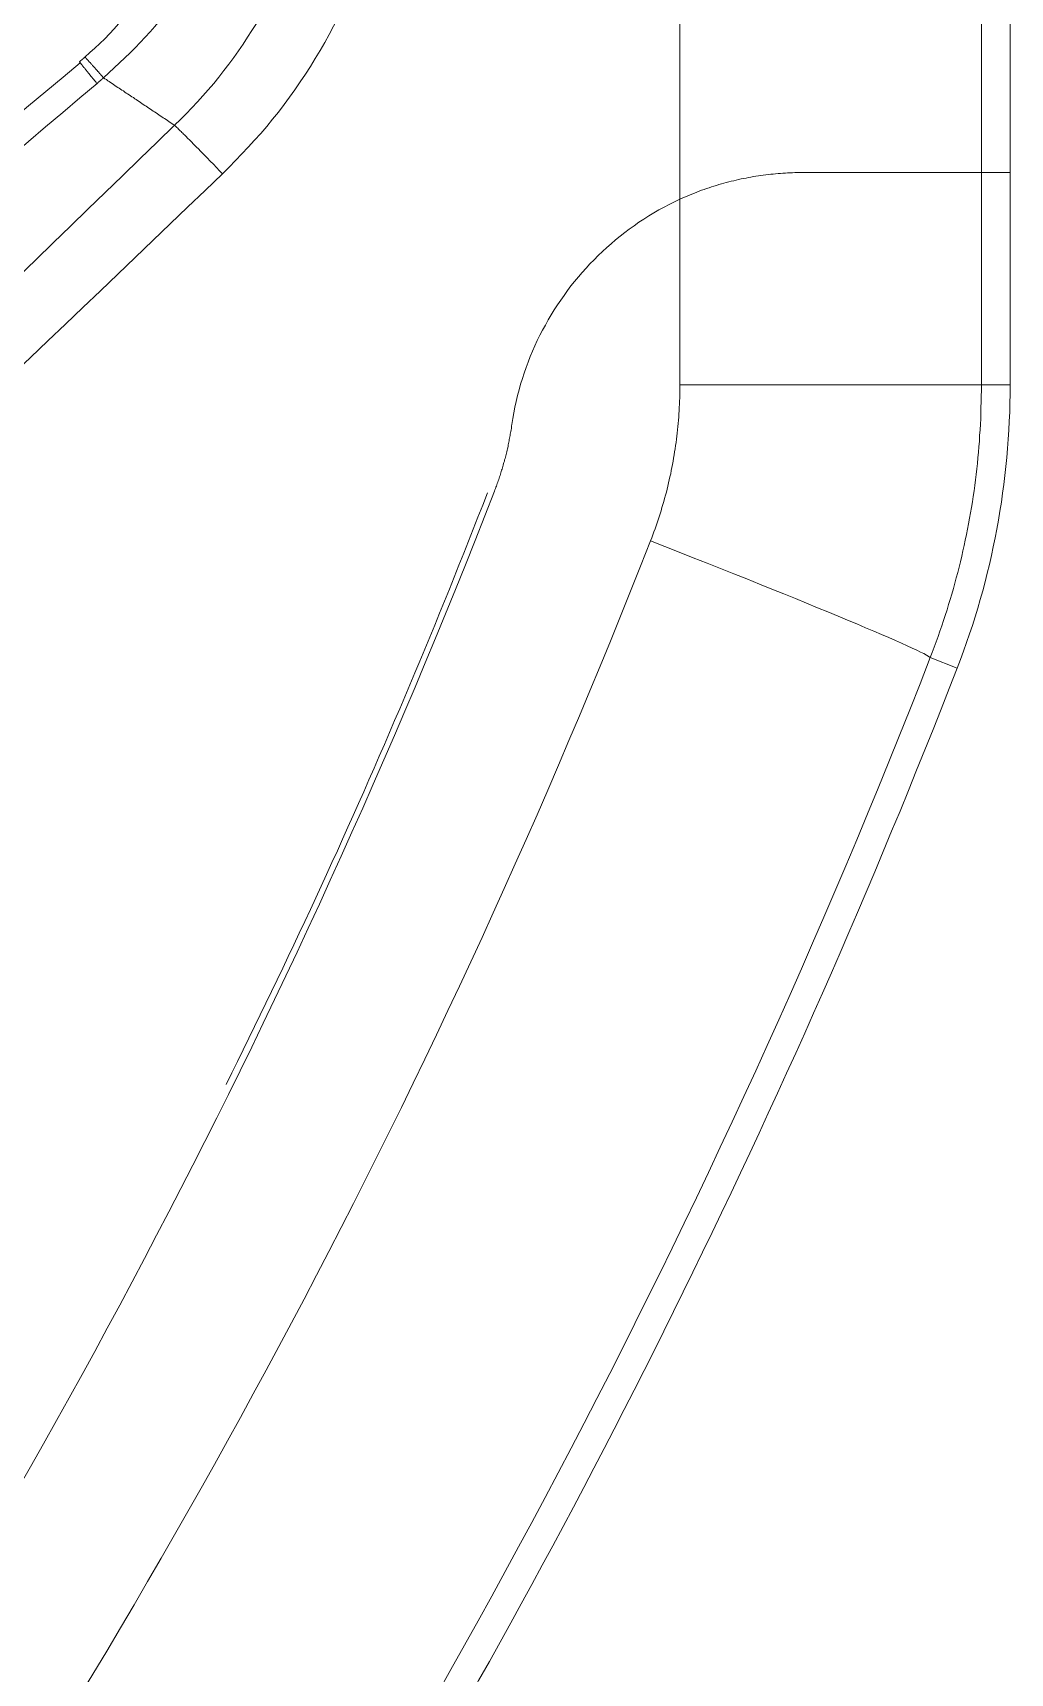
# Model space of a CAD drawing. Header units: inches. Extents: x 0 to 40, y 35.9 to 64.1.
# Drawn here: x 9.873 to 10.547, y 48.387 to 49.517 of the extents above; entities that cross this region are included whole.
import ezdxf

# ---------------------------------------------------------------- set-up
doc = ezdxf.new("R2010")
doc.units = ezdxf.units.IN
doc.header["$MEASUREMENT"] = 0
doc.layers.add('1', color=7, linetype='Continuous')
doc.layers.add('2', color=7, linetype='Continuous')

# ---------------------------------------------------------------- blocks, each defined once
blk = doc.blocks.new('block 732')
at = {"layer": '1', "color": 43, "lineweight": 18, "true_color": 0xccb266}
blk.add_lwpolyline([(10.0063, 48.793), (10.0102, 48.8009), (10.0142, 48.8089), (10.0182, 48.8169), (10.0221, 48.8249), (10.026, 48.833), (10.0299, 48.841), (10.0338, 48.849), (10.0377, 48.857), (10.0416, 48.8651), (10.0454, 48.8731), (10.0492, 48.8812), (10.053, 48.8892), (10.0568, 48.8973), (10.0606, 48.9053), (10.0644, 48.9134), (10.0681, 48.9215), (10.0719, 48.9296), (10.0756, 48.9377), (10.0793, 48.9458), (10.083, 48.9539), (10.0866, 48.962), (10.0903, 48.9702), (10.0939, 48.9783), (10.0976, 48.9864), (10.1012, 48.9946), (10.1048, 49.0027), (10.1084, 49.0109), (10.1119, 49.0191), (10.1155, 49.0272), (10.119, 49.0354), (10.1225, 49.0436), (10.126, 49.0518), (10.1295, 49.06), (10.133, 49.0682), (10.1364, 49.0764), (10.1399, 49.0846), (10.1433, 49.0929), (10.1467, 49.1011), (10.1501, 49.1093), (10.1535, 49.1176), (10.1568, 49.1258), (10.1602, 49.1341), (10.1635, 49.1424), (10.1668, 49.1506), (10.1701, 49.1589), (10.1734, 49.1672), (10.1767, 49.1755), (10.1799, 49.1838), (10.1832, 49.1921), (10.1864, 49.2004)], dxfattribs=at)
blk = doc.blocks.new('block 2881')
at = {"layer": '2', "color": 80, "lineweight": 18, "true_color": 0x3fff00}
blk.add_lwpolyline([(10.5466, 49.2748), (10.5268, 49.2748)], dxfattribs=at)
blk = doc.blocks.new('block 2883')
at = {"layer": '2', "color": 80, "lineweight": 18, "true_color": 0x3fff00}
blk.add_lwpolyline([(10.4032, 49.4211), (10.5268, 49.4211)], dxfattribs=at)
blk = doc.blocks.new('block 2885')
at = {"layer": '2', "color": 80, "lineweight": 18, "true_color": 0x3fff00}
blk.add_lwpolyline([(10.5268, 49.2748), (10.319, 49.2748)], dxfattribs=at)
blk = doc.blocks.new('block 2886')
at = {"layer": '2', "color": 80, "lineweight": 18, "true_color": 0x3fff00}
blk.add_lwpolyline([(10.5101, 49.0798), (10.4915, 49.087)], dxfattribs=at)
blk = doc.blocks.new('block 2887')
at = {"layer": '2', "color": 80, "lineweight": 18, "true_color": 0x3fff00}
blk.add_lwpolyline([(10.319, 49.2748), (10.319, 49.4027)], dxfattribs=at)
blk = doc.blocks.new('block 2888')
at = {"layer": '2', "color": 80, "lineweight": 18, "true_color": 0x3fff00}
blk.add_lwpolyline([(10.5268, 49.4211), (10.5466, 49.4211)], dxfattribs=at)
blk = doc.blocks.new('block 2889')
at = {"layer": '2', "color": 80, "lineweight": 18, "true_color": 0x3fff00}
blk.add_lwpolyline([(10.5466, 49.4211), (10.5466, 49.2748)], dxfattribs=at)
blk = doc.blocks.new('block 2890')
at = {"layer": '2', "color": 80, "lineweight": 18, "true_color": 0x3fff00}
blk.add_lwpolyline([(10.5268, 49.4211), (10.5268, 49.2748)], dxfattribs=at)
blk = doc.blocks.new('block 2895')
at = {"layer": '2', "color": 7, "lineweight": 18, "true_color": 0xffffff}
blk.add_lwpolyline([(10.5268, 52.5346), (10.5268, 49.4211)], dxfattribs=at)
blk = doc.blocks.new('block 2911')
at = {"layer": '2', "color": 80, "lineweight": 18, "true_color": 0x3fff00}
blk.add_lwpolyline([(10.5466, 52.5522), (10.5466, 49.2757)], dxfattribs=at)
blk = doc.blocks.new('block 2917')
at = {"layer": '2', "color": 7, "lineweight": 18, "true_color": 0xffffff}
blk.add_lwpolyline([(10.319, 49.4027), (10.319, 52.5346)], dxfattribs=at)
blk = doc.blocks.new('block 2921')
at = {"layer": '2', "color": 7, "lineweight": 18, "true_color": 0xffffff}
blk.add_lwpolyline([(10.5466, 52.5522), (10.5466, 49.4211)], dxfattribs=at)
blk = doc.blocks.new('block 2924')
at = {"layer": '2', "color": 7, "lineweight": 18, "true_color": 0xffffff}
blk.add_lwpolyline([(10.5466, 49.4211), (10.5268, 49.4211)], dxfattribs=at)
blk = doc.blocks.new('block 2934')
at = {"layer": '2', "color": 7, "lineweight": 18, "true_color": 0xffffff}
blk.add_lwpolyline([(10.5268, 49.4211), (10.4032, 49.4211)], dxfattribs=at)
blk = doc.blocks.new('block 2951')
at = {"layer": '2', "color": 80, "lineweight": 18, "true_color": 0x3fff00}
blk.add_open_spline([(10.5101, 49.0798), (10.5343, 49.1419), (10.5466, 49.2081), (10.5466, 49.2748)], degree=3, dxfattribs=at)
blk = doc.blocks.new('block 2952')
at = {"layer": '2', "color": 80, "lineweight": 18, "true_color": 0x3fff00}
blk.add_open_spline([(10.5101, 49.0798), (10.393, 48.7785), (10.2493, 48.4883), (10.0807, 48.2126)], degree=3, dxfattribs=at)
blk = doc.blocks.new('block 2962')
at = {"layer": '2', "color": 80, "lineweight": 18, "true_color": 0x3fff00}
blk.add_open_spline([(10.4915, 49.087), (10.4897, 49.0905), (10.4059, 49.1255), (10.2988, 49.1674)], degree=3, dxfattribs=at)
blk = doc.blocks.new('block 2985')
at = {"layer": '2', "color": 7, "lineweight": 18, "true_color": 0xffffff}
blk.add_lwpolyline([(9.9059, 49.4968), (9.894, 49.4868), (9.8821, 49.4769), (9.8703, 49.467), (9.8584, 49.4571), (9.8465, 49.4472), (9.8346, 49.4373), (9.8228, 49.4274), (9.8109, 49.4174), (9.799, 49.4076), (9.7872, 49.3976), (9.7753, 49.3877), (9.7634, 49.3778), (9.7515, 49.3679), (9.7397, 49.358), (9.7278, 49.3481), (9.7159, 49.3382), (9.7041, 49.3283), (9.6922, 49.3184), (9.6803, 49.3084), (9.6685, 49.2985), (9.6566, 49.2886), (9.6447, 49.2787), (9.6328, 49.2688), (9.621, 49.2589), (9.6091, 49.249), (9.5972, 49.2391), (9.5854, 49.2292), (9.5735, 49.2193), (9.5616, 49.2093), (9.5498, 49.1994), (9.5379, 49.1895), (9.526, 49.1796), (9.5142, 49.1697), (9.5023, 49.1598), (9.4904, 49.1499), (9.4785, 49.14), (9.4667, 49.1301), (9.4548, 49.1202), (9.4429, 49.1102), (9.4311, 49.1003), (9.4192, 49.0904), (9.4073, 49.0805), (9.3955, 49.0706), (9.3836, 49.0607), (9.3717, 49.0508), (9.3598, 49.0409), (9.348, 49.031), (9.3361, 49.0211), (9.3242, 49.0112), (9.3124, 49.0012)], dxfattribs=at)
blk = doc.blocks.new('block 2991')
at = {"layer": '2', "color": 80, "lineweight": 18, "true_color": 0x3fff00}
blk.add_lwpolyline([(10.319, 49.4027), (10.3207, 49.4035), (10.3223, 49.4042), (10.324, 49.4049), (10.3257, 49.4056), (10.3273, 49.4063), (10.329, 49.407), (10.3307, 49.4076), (10.3324, 49.4083), (10.334, 49.4089), (10.3357, 49.4095), (10.3374, 49.4101), (10.3391, 49.4107), (10.3408, 49.4112), (10.3425, 49.4117), (10.3442, 49.4122), (10.3459, 49.4128), (10.3476, 49.4133), (10.3493, 49.4137), (10.351, 49.4142), (10.3527, 49.4147), (10.3544, 49.4151), (10.3561, 49.4155), (10.3578, 49.4159), (10.3595, 49.4163), (10.3612, 49.4167), (10.3629, 49.417), (10.3646, 49.4173), (10.3663, 49.4177), (10.368, 49.418), (10.3697, 49.4183), (10.3714, 49.4186), (10.3731, 49.4188), (10.3748, 49.4191), (10.3765, 49.4193), (10.3782, 49.4195), (10.3799, 49.4197), (10.3816, 49.4199), (10.3833, 49.4201), (10.385, 49.4203), (10.3867, 49.4204), (10.3883, 49.4205), (10.39, 49.4207), (10.3917, 49.4208), (10.3933, 49.4209), (10.395, 49.4209), (10.3966, 49.421), (10.3983, 49.4211), (10.3999, 49.4211), (10.4016, 49.4211), (10.4032, 49.4211)], dxfattribs=at)
blk = doc.blocks.new('block 2993')
at = {"layer": '2', "color": 80, "lineweight": 18, "true_color": 0x3fff00}
blk.add_lwpolyline([(10.4915, 49.087), (10.4845, 49.0689), (10.4774, 49.051), (10.4702, 49.033), (10.4629, 49.0151), (10.4557, 48.9971), (10.4483, 48.9793), (10.4409, 48.9614), (10.4334, 48.9436), (10.4258, 48.9259), (10.4182, 48.9081), (10.4105, 48.8904), (10.4028, 48.8727), (10.395, 48.855), (10.3872, 48.8374), (10.3792, 48.8198), (10.3713, 48.8023), (10.3632, 48.7847), (10.3551, 48.7672), (10.3469, 48.7498), (10.3387, 48.7323), (10.3304, 48.7149), (10.3221, 48.6975), (10.3137, 48.6802), (10.3052, 48.6628), (10.2966, 48.6455), (10.2881, 48.6283), (10.2794, 48.6111), (10.2707, 48.5939), (10.2619, 48.5767), (10.2531, 48.5596), (10.2441, 48.5425), (10.2352, 48.5254), (10.2261, 48.5084), (10.2171, 48.4913), (10.2079, 48.4744), (10.1987, 48.4574), (10.1894, 48.4405), (10.1801, 48.4236), (10.1707, 48.4067), (10.1612, 48.3899), (10.1517, 48.3731), (10.1421, 48.3563), (10.1324, 48.3396), (10.1227, 48.3229), (10.113, 48.3062), (10.1031, 48.2896), (10.0932, 48.273), (10.0833, 48.2564), (10.0733, 48.2398), (10.0632, 48.2233)], dxfattribs=at)
blk = doc.blocks.new('block 2996')
at = {"layer": '2', "color": 80, "lineweight": 18, "true_color": 0x3fff00}
blk.add_lwpolyline([(10.2033, 49.2475), (10.2039, 49.2516), (10.2046, 49.2556), (10.2054, 49.2596), (10.2062, 49.2635), (10.2072, 49.2675), (10.2082, 49.2714), (10.2093, 49.2753), (10.2105, 49.2792), (10.2117, 49.283), (10.2131, 49.2868), (10.2145, 49.2906), (10.2159, 49.2944), (10.2175, 49.2981), (10.2191, 49.3017), (10.2208, 49.3054), (10.2226, 49.309), (10.2244, 49.3126), (10.2264, 49.3161), (10.2283, 49.3196), (10.2304, 49.3231), (10.2325, 49.3265), (10.2347, 49.3299), (10.2369, 49.3332), (10.2392, 49.3365), (10.2416, 49.3398), (10.244, 49.343), (10.2465, 49.3461), (10.2491, 49.3492), (10.2517, 49.3523), (10.2544, 49.3553), (10.2571, 49.3582), (10.2599, 49.3611), (10.2627, 49.3639), (10.2657, 49.3667), (10.2686, 49.3695), (10.2716, 49.3721), (10.2747, 49.3747), (10.2778, 49.3773), (10.281, 49.3798), (10.2842, 49.3822), (10.2875, 49.3845), (10.2908, 49.3869), (10.2942, 49.3891), (10.2976, 49.3912), (10.3011, 49.3933), (10.3046, 49.3954), (10.3081, 49.3973), (10.3117, 49.3992), (10.3153, 49.401), (10.319, 49.4027)], dxfattribs=at)
blk = doc.blocks.new('block 2997')
at = {"layer": '2', "color": 80, "lineweight": 18, "true_color": 0x3fff00}
blk.add_lwpolyline([(10.2033, 49.2475), (10.2031, 49.2466), (10.203, 49.2456), (10.2029, 49.2447), (10.2027, 49.2438), (10.2025, 49.2428), (10.2024, 49.2419), (10.2022, 49.241), (10.2021, 49.24), (10.2019, 49.2391), (10.2017, 49.2381), (10.2015, 49.2372), (10.2014, 49.2363), (10.2012, 49.2353), (10.201, 49.2344), (10.2008, 49.2335), (10.2006, 49.2326), (10.2004, 49.2316), (10.2002, 49.2307), (10.2, 49.2298), (10.1997, 49.2288), (10.1995, 49.2279), (10.1993, 49.227), (10.1991, 49.2261), (10.1988, 49.2251), (10.1986, 49.2242), (10.1983, 49.2233), (10.1981, 49.2224), (10.1978, 49.2215), (10.1976, 49.2206), (10.1973, 49.2196), (10.1971, 49.2187), (10.1968, 49.2178), (10.1965, 49.2169), (10.1962, 49.216), (10.196, 49.2151), (10.1957, 49.2142), (10.1954, 49.2133), (10.1951, 49.2124), (10.1948, 49.2115), (10.1945, 49.2105), (10.1942, 49.2096), (10.1939, 49.2087), (10.1936, 49.2078), (10.1932, 49.207), (10.1929, 49.2061), (10.1926, 49.2052), (10.1923, 49.2043), (10.1919, 49.2034), (10.1916, 49.2025), (10.1912, 49.2016)], dxfattribs=at)
blk = doc.blocks.new('block 3000')
at = {"layer": '2', "color": 80, "lineweight": 18, "true_color": 0x3fff00}
blk.add_lwpolyline([(9.7883, 48.3887), (9.7978, 48.4043), (9.8072, 48.4199), (9.8166, 48.4355), (9.8259, 48.4511), (9.8351, 48.4667), (9.8443, 48.4824), (9.8535, 48.4982), (9.8626, 48.5139), (9.8716, 48.5297), (9.8805, 48.5455), (9.8894, 48.5614), (9.8983, 48.5772), (9.9071, 48.5931), (9.9158, 48.6091), (9.9245, 48.625), (9.9331, 48.641), (9.9416, 48.657), (9.9501, 48.673), (9.9585, 48.6891), (9.9669, 48.7052), (9.9752, 48.7213), (9.9835, 48.7375), (9.9917, 48.7537), (9.9999, 48.7699), (10.008, 48.7861), (10.016, 48.8024), (10.024, 48.8187), (10.0319, 48.8351), (10.0397, 48.8514), (10.0475, 48.8678), (10.0553, 48.8842), (10.0629, 48.9006), (10.0706, 48.9171), (10.0781, 48.9336), (10.0856, 48.9502), (10.0931, 48.9667), (10.1005, 48.9833), (10.1078, 48.9999), (10.1151, 49.0166), (10.1223, 49.0333), (10.1294, 49.05), (10.1366, 49.0667), (10.1436, 49.0834), (10.1506, 49.1003), (10.1575, 49.1171), (10.1644, 49.1339), (10.1712, 49.1508), (10.1779, 49.1677), (10.1846, 49.1846), (10.1912, 49.2016)], dxfattribs=at)
blk = doc.blocks.new('block 3002')
at = {"layer": '2', "color": 80, "lineweight": 18, "true_color": 0x3fff00}
blk.add_lwpolyline([(10.2988, 49.1674), (10.2996, 49.1695), (10.3003, 49.1715), (10.3011, 49.1736), (10.3019, 49.1757), (10.3026, 49.1778), (10.3033, 49.1799), (10.304, 49.182), (10.3047, 49.184), (10.3054, 49.1861), (10.3061, 49.1882), (10.3067, 49.1903), (10.3073, 49.1924), (10.3079, 49.1946), (10.3085, 49.1967), (10.3091, 49.1988), (10.3097, 49.2009), (10.3102, 49.203), (10.3107, 49.2052), (10.3112, 49.2073), (10.3117, 49.2094), (10.3122, 49.2115), (10.3127, 49.2137), (10.3131, 49.2158), (10.3135, 49.218), (10.314, 49.2201), (10.3144, 49.2222), (10.3147, 49.2244), (10.3151, 49.2266), (10.3154, 49.2287), (10.3158, 49.2309), (10.3161, 49.233), (10.3164, 49.2352), (10.3167, 49.2374), (10.3169, 49.2396), (10.3172, 49.2417), (10.3174, 49.2439), (10.3176, 49.2461), (10.3179, 49.2483), (10.318, 49.2505), (10.3182, 49.2527), (10.3184, 49.2549), (10.3185, 49.257), (10.3186, 49.2592), (10.3187, 49.2615), (10.3188, 49.2637), (10.3189, 49.2659), (10.319, 49.2681), (10.319, 49.2703), (10.319, 49.2725), (10.319, 49.2748)], dxfattribs=at)
blk = doc.blocks.new('block 3006')
at = {"layer": '2', "color": 80, "lineweight": 18, "true_color": 0x3fff00}
blk.add_lwpolyline([(9.8855, 48.3392), (9.8953, 48.355), (9.9049, 48.3709), (9.9145, 48.3867), (9.9241, 48.4027), (9.9336, 48.4186), (9.943, 48.4346), (9.9523, 48.4507), (9.9616, 48.4667), (9.9709, 48.4828), (9.9801, 48.4989), (9.9892, 48.515), (9.9983, 48.5312), (10.0073, 48.5474), (10.0162, 48.5636), (10.0251, 48.5798), (10.0339, 48.5961), (10.0427, 48.6124), (10.0514, 48.6288), (10.0601, 48.6451), (10.0687, 48.6616), (10.0772, 48.678), (10.0857, 48.6944), (10.0941, 48.7109), (10.1024, 48.7274), (10.1107, 48.744), (10.119, 48.7606), (10.1271, 48.7772), (10.1352, 48.7938), (10.1433, 48.8105), (10.1513, 48.8272), (10.1592, 48.8439), (10.1671, 48.8607), (10.1749, 48.8775), (10.1827, 48.8943), (10.1904, 48.9111), (10.198, 48.928), (10.2056, 48.9449), (10.2131, 48.9618), (10.2206, 48.9788), (10.228, 48.9958), (10.2353, 49.0128), (10.2426, 49.0299), (10.2498, 49.047), (10.257, 49.0641), (10.2641, 49.0812), (10.2712, 49.0984), (10.2781, 49.1156), (10.2851, 49.1328), (10.2919, 49.1501), (10.2988, 49.1674)], dxfattribs=at)
blk = doc.blocks.new('block 3007')
at = {"layer": '2', "color": 80, "lineweight": 18, "true_color": 0x3fff00}
blk.add_lwpolyline([(10.5268, 49.2748), (10.5268, 49.2709), (10.5267, 49.267), (10.5266, 49.2631), (10.5265, 49.2592), (10.5264, 49.2554), (10.5263, 49.2515), (10.5261, 49.2477), (10.5259, 49.2438), (10.5256, 49.24), (10.5254, 49.2361), (10.5251, 49.2323), (10.5247, 49.2285), (10.5244, 49.2247), (10.524, 49.2208), (10.5236, 49.217), (10.5232, 49.2132), (10.5227, 49.2094), (10.5222, 49.2056), (10.5217, 49.2018), (10.5211, 49.198), (10.5206, 49.1943), (10.5199, 49.1905), (10.5193, 49.1867), (10.5187, 49.183), (10.518, 49.1792), (10.5172, 49.1755), (10.5165, 49.1717), (10.5157, 49.168), (10.5149, 49.1642), (10.5141, 49.1605), (10.5132, 49.1568), (10.5123, 49.153), (10.5114, 49.1493), (10.5105, 49.1456), (10.5095, 49.1419), (10.5085, 49.1382), (10.5075, 49.1345), (10.5064, 49.1308), (10.5053, 49.1271), (10.5042, 49.1235), (10.5031, 49.1198), (10.5019, 49.1161), (10.5007, 49.1125), (10.4995, 49.1088), (10.4982, 49.1052), (10.4969, 49.1015), (10.4956, 49.0978), (10.4943, 49.0942), (10.4929, 49.0906), (10.4915, 49.087)], dxfattribs=at)
blk = doc.blocks.new('block 3019')
at = {"layer": '2', "color": 7, "lineweight": 18, "true_color": 0xffffff}
blk.add_lwpolyline([(9.4025, 48.8447), (9.4145, 48.8562), (9.4266, 48.8677), (9.4386, 48.8793), (9.4506, 48.8908), (9.4626, 48.9023), (9.4746, 48.9138), (9.4867, 48.9254), (9.4987, 48.9369), (9.5107, 48.9484), (9.5227, 48.9599), (9.5347, 48.9714), (9.5468, 48.9829), (9.5588, 48.9945), (9.5708, 49.006), (9.5828, 49.0175), (9.5949, 49.029), (9.6069, 49.0405), (9.6189, 49.052), (9.631, 49.0635), (9.643, 49.075), (9.655, 49.0866), (9.667, 49.0981), (9.679, 49.1096), (9.6911, 49.1211), (9.7031, 49.1326), (9.7151, 49.1441), (9.7272, 49.1557), (9.7392, 49.1672), (9.7512, 49.1787), (9.7632, 49.1902), (9.7753, 49.2017), (9.7873, 49.2132), (9.7994, 49.2247), (9.8114, 49.2362), (9.8234, 49.2477), (9.8354, 49.2592), (9.8475, 49.2707), (9.8595, 49.2822), (9.8715, 49.2937), (9.8836, 49.3052), (9.8956, 49.3167), (9.9076, 49.3282), (9.9197, 49.3397), (9.9317, 49.3512), (9.9438, 49.3627), (9.9558, 49.3742), (9.9678, 49.3857), (9.9798, 49.3972), (9.9919, 49.4087), (10.0039, 49.4202)], dxfattribs=at)
blk = doc.blocks.new('block 3046')
at = {"layer": '2', "color": 7, "lineweight": 18, "true_color": 0xffffff}
blk.add_lwpolyline([(9.9219, 49.4864), (9.9256, 49.4898), (9.9293, 49.4932), (9.9329, 49.4966), (9.9366, 49.5001), (9.9402, 49.5035), (9.9437, 49.5071), (9.9472, 49.5106), (9.9506, 49.5143), (9.954, 49.518), (9.9572, 49.5218), (9.9604, 49.5256), (9.9635, 49.5296), (9.9666, 49.5335), (9.9695, 49.5376), (9.9724, 49.5417), (9.9752, 49.5458), (9.978, 49.55), (9.9806, 49.5543), (9.9832, 49.5585), (9.9858, 49.5628), (9.9882, 49.5672), (9.9906, 49.5716), (9.9929, 49.576), (9.9952, 49.5805), (9.9973, 49.5851), (9.9994, 49.5896), (10.0014, 49.5942), (10.0033, 49.5988), (10.0051, 49.6034), (10.0069, 49.6081), (10.0085, 49.6129), (10.0101, 49.6176), (10.0116, 49.6224), (10.013, 49.6272), (10.0144, 49.632), (10.0157, 49.6369), (10.0169, 49.6417), (10.018, 49.6466), (10.019, 49.6515), (10.0199, 49.6564), (10.0207, 49.6614), (10.0214, 49.6663), (10.022, 49.6713), (10.0225, 49.6763), (10.0229, 49.6812), (10.0232, 49.6862), (10.0235, 49.6912), (10.0237, 49.6962), (10.024, 49.7012), (10.0242, 49.7063)], dxfattribs=at)
blk = doc.blocks.new('block 3056')
at = {"layer": '2', "color": 7, "lineweight": 18, "true_color": 0xffffff}
blk.add_lwpolyline([(9.3269, 48.9835), (9.3388, 48.9935), (9.3506, 49.0034), (9.3624, 49.0134), (9.3742, 49.0234), (9.386, 49.0333), (9.3978, 49.0433), (9.4097, 49.0533), (9.4215, 49.0633), (9.4333, 49.0732), (9.4451, 49.0832), (9.4569, 49.0932), (9.4688, 49.1032), (9.4806, 49.1131), (9.4924, 49.1231), (9.5042, 49.1331), (9.516, 49.143), (9.5278, 49.153), (9.5396, 49.163), (9.5515, 49.173), (9.5633, 49.1829), (9.5751, 49.1929), (9.5869, 49.2029), (9.5987, 49.2128), (9.6105, 49.2228), (9.6223, 49.2328), (9.6341, 49.2428), (9.646, 49.2528), (9.6578, 49.2628), (9.6696, 49.2727), (9.6814, 49.2827), (9.6932, 49.2927), (9.705, 49.3027), (9.7168, 49.3126), (9.7286, 49.3226), (9.7404, 49.3326), (9.7522, 49.3426), (9.764, 49.3526), (9.7758, 49.3626), (9.7876, 49.3726), (9.7994, 49.3825), (9.8112, 49.3925), (9.823, 49.4025), (9.8348, 49.4125), (9.8466, 49.4225), (9.8584, 49.4325), (9.8702, 49.4425), (9.882, 49.4525), (9.8938, 49.4625), (9.9056, 49.4725), (9.9174, 49.4825)], dxfattribs=at)
blk = doc.blocks.new('block 3070')
at = {"layer": '2', "color": 7, "lineweight": 18, "true_color": 0xffffff}
blk.add_open_spline([(9.909, 49.5006), (9.9092, 49.5005), (9.9092, 49.5005), (9.9092, 49.5005), (9.9094, 49.5003), (9.9095, 49.5002), (9.9095, 49.5002), (9.9096, 49.5001), (9.9097, 49.5), (9.9097, 49.5), (9.9098, 49.4999), (9.9099, 49.4998), (9.9099, 49.4998), (9.9101, 49.4996), (9.9102, 49.4994), (9.9102, 49.4994), (9.9102, 49.4994), (9.9104, 49.4993), (9.9104, 49.4993), (9.9104, 49.4993), (9.9106, 49.4991), (9.9106, 49.4991), (9.9106, 49.4991), (9.9108, 49.4989), (9.9108, 49.4989), (9.9108, 49.4989), (9.911, 49.4986), (9.911, 49.4986), (9.911, 49.4986), (9.9112, 49.4984), (9.9112, 49.4984), (9.9112, 49.4984), (9.9114, 49.4982), (9.9114, 49.4982), (9.9114, 49.4982), (9.9116, 49.498), (9.9116, 49.498), (9.9116, 49.498), (9.9118, 49.4977), (9.9118, 49.4977), (9.9118, 49.4977), (9.9121, 49.4974), (9.9121, 49.4974), (9.9121, 49.4974), (9.9123, 49.4972), (9.9123, 49.4972), (9.9123, 49.4972), (9.9126, 49.4969), (9.9126, 49.4969), (9.9126, 49.4969), (9.9129, 49.4966), (9.9129, 49.4966), (9.9129, 49.4966), (9.9131, 49.4963), (9.9131, 49.4963), (9.9131, 49.4963), (9.9134, 49.4959), (9.9134, 49.4959), (9.9134, 49.4959), (9.9137, 49.4956), (9.9137, 49.4956), (9.9137, 49.4956), (9.914, 49.4953), (9.914, 49.4953), (9.914, 49.4953), (9.9144, 49.4949), (9.9144, 49.4949), (9.9144, 49.4949), (9.9147, 49.4945), (9.9147, 49.4945), (9.9147, 49.4945), (9.915, 49.4942), (9.915, 49.4942), (9.915, 49.4942), (9.9154, 49.4938), (9.9154, 49.4938), (9.9154, 49.4938), (9.9157, 49.4934), (9.9157, 49.4934), (9.9157, 49.4934), (9.9161, 49.493), (9.9161, 49.493), (9.9161, 49.493), (9.9164, 49.4926), (9.9164, 49.4926), (9.9164, 49.4926), (9.9168, 49.4922), (9.9168, 49.4922), (9.9168, 49.4922), (9.9172, 49.4917), (9.9172, 49.4917), (9.9172, 49.4917), (9.9176, 49.4913), (9.9176, 49.4913), (9.9176, 49.4913), (9.918, 49.4908), (9.918, 49.4908), (9.918, 49.4908), (9.9184, 49.4904), (9.9184, 49.4904), (9.9184, 49.4904), (9.9188, 49.4899), (9.9188, 49.4899), (9.9188, 49.4899), (9.9192, 49.4894), (9.9192, 49.4894), (9.9192, 49.4894), (9.9197, 49.4889), (9.9197, 49.4889), (9.9197, 49.4889), (9.9201, 49.4885), (9.9201, 49.4885), (9.9201, 49.4885), (9.9205, 49.488), (9.9205, 49.488), (9.9205, 49.488), (9.921, 49.4875), (9.921, 49.4875), (9.921, 49.4875), (9.9215, 49.4869), (9.9215, 49.4869), (9.9215, 49.4869), (9.9219, 49.4864), (9.9219, 49.4864)], degree=3, knots=[0, 0, 0, 0, 1, 1, 1, 2, 2, 2, 3, 3, 3, 4, 4, 4, 5, 5, 5, 6, 6, 6, 7, 7, 7, 8, 8, 8, 9, 9, 9, 10, 10, 10, 11, 11, 11, 12, 12, 12, 13, 13, 13, 14, 14, 14, 15, 15, 15, 16, 16, 16, 17, 17, 17, 18, 18, 18, 19, 19, 19, 20, 20, 20, 21, 21, 21, 22, 22, 22, 23, 23, 23, 24, 24, 24, 25, 25, 25, 26, 26, 26, 27, 27, 27, 28, 28, 28, 29, 29, 29, 30, 30, 30, 31, 31, 31, 32, 32, 32, 33, 33, 33, 34, 34, 34, 35, 35, 35, 36, 36, 36, 37, 37, 37, 38, 38, 38, 39, 39, 39, 40, 40, 40, 41, 41, 41, 41], dxfattribs=at)
blk = doc.blocks.new('block 3102')
at = {"layer": '2', "color": 7, "lineweight": 18, "true_color": 0xffffff}
blk.add_lwpolyline([(10.0039, 49.4202), (10.0084, 49.4248), (10.0128, 49.4294), (10.0172, 49.434), (10.0216, 49.4387), (10.0259, 49.4434), (10.0302, 49.4481), (10.0344, 49.4529), (10.0384, 49.4579), (10.0424, 49.4628), (10.0463, 49.4679), (10.0501, 49.473), (10.0538, 49.4782), (10.0575, 49.4835), (10.061, 49.4888), (10.0645, 49.4942), (10.0678, 49.4996), (10.0711, 49.5051), (10.0743, 49.5107), (10.0774, 49.5163), (10.0804, 49.5219), (10.0833, 49.5276), (10.0862, 49.5333), (10.0889, 49.5391), (10.0916, 49.5449), (10.0941, 49.5507), (10.0966, 49.5566), (10.099, 49.5626), (10.1012, 49.5686), (10.1034, 49.5746), (10.1055, 49.5806), (10.1074, 49.5867), (10.1093, 49.5928), (10.1111, 49.5989), (10.1128, 49.6051), (10.1143, 49.6113), (10.1158, 49.6175), (10.1172, 49.6237), (10.1185, 49.63), (10.1196, 49.6363), (10.1207, 49.6426), (10.1217, 49.6489), (10.1226, 49.6553), (10.1234, 49.6616), (10.124, 49.6679), (10.1246, 49.6743), (10.125, 49.6807), (10.1253, 49.6871), (10.1255, 49.6935), (10.1257, 49.6998), (10.1259, 49.7063)], dxfattribs=at)
blk = doc.blocks.new('block 3133')
at = {"layer": '2', "color": 7, "lineweight": 18, "true_color": 0xffffff}
blk.add_lwpolyline([(10.4032, 49.4211), (10.4016, 49.4211), (10.3999, 49.4211), (10.3983, 49.4211), (10.3966, 49.421), (10.395, 49.4209), (10.3933, 49.4209), (10.3917, 49.4208), (10.39, 49.4207), (10.3883, 49.4205), (10.3867, 49.4204), (10.385, 49.4203), (10.3833, 49.4201), (10.3816, 49.4199), (10.3799, 49.4197), (10.3782, 49.4195), (10.3765, 49.4193), (10.3748, 49.4191), (10.3731, 49.4188), (10.3714, 49.4186), (10.3697, 49.4183), (10.368, 49.418), (10.3663, 49.4177), (10.3646, 49.4173), (10.3629, 49.417), (10.3612, 49.4167), (10.3595, 49.4163), (10.3578, 49.4159), (10.3561, 49.4155), (10.3544, 49.4151), (10.3527, 49.4147), (10.351, 49.4142), (10.3493, 49.4137), (10.3476, 49.4133), (10.3459, 49.4128), (10.3442, 49.4122), (10.3425, 49.4117), (10.3408, 49.4112), (10.3391, 49.4107), (10.3374, 49.4101), (10.3357, 49.4095), (10.334, 49.4089), (10.3324, 49.4083), (10.3307, 49.4076), (10.329, 49.407), (10.3273, 49.4063), (10.3257, 49.4056), (10.324, 49.4049), (10.3223, 49.4042), (10.3207, 49.4035), (10.319, 49.4027)], dxfattribs=at)
blk = doc.blocks.new('block 3142')
at = {"layer": '2', "color": 7, "lineweight": 18, "true_color": 0xffffff}
blk.add_lwpolyline([(10.1912, 49.2016), (10.1846, 49.1846), (10.1779, 49.1677), (10.1712, 49.1508), (10.1644, 49.1339), (10.1575, 49.1171), (10.1506, 49.1003), (10.1436, 49.0834), (10.1366, 49.0667), (10.1294, 49.05), (10.1223, 49.0333), (10.1151, 49.0166), (10.1078, 48.9999), (10.1005, 48.9833), (10.0931, 48.9667), (10.0856, 48.9502), (10.0781, 48.9336), (10.0706, 48.9171), (10.0629, 48.9006), (10.0553, 48.8842), (10.0475, 48.8678), (10.0397, 48.8514), (10.0319, 48.8351), (10.024, 48.8187), (10.016, 48.8024), (10.008, 48.7861), (9.9999, 48.7699), (9.9917, 48.7537), (9.9835, 48.7375), (9.9752, 48.7213), (9.9669, 48.7052), (9.9585, 48.6891), (9.9501, 48.673), (9.9416, 48.657), (9.9331, 48.641), (9.9245, 48.625), (9.9158, 48.6091), (9.9071, 48.5931), (9.8983, 48.5772), (9.8894, 48.5614), (9.8805, 48.5455), (9.8716, 48.5297), (9.8626, 48.5139), (9.8535, 48.4982), (9.8443, 48.4824), (9.8351, 48.4667), (9.8259, 48.4511), (9.8166, 48.4355), (9.8072, 48.4199), (9.7978, 48.4043), (9.7883, 48.3887)], dxfattribs=at)
blk = doc.blocks.new('block 3170')
at = {"layer": '2', "color": 7, "lineweight": 18, "true_color": 0xffffff}
blk.add_open_spline([(9.9174, 49.4825), (9.9175, 49.4826), (9.9176, 49.4826), (9.9176, 49.4826), (9.9177, 49.4827), (9.9178, 49.4828), (9.9178, 49.4828), (9.9179, 49.4829), (9.9179, 49.4829), (9.9179, 49.4829), (9.918, 49.483), (9.9181, 49.4831), (9.9181, 49.4831), (9.9182, 49.4832), (9.9183, 49.4833), (9.9183, 49.4833), (9.9184, 49.4834), (9.9185, 49.4834), (9.9185, 49.4834), (9.9186, 49.4835), (9.9187, 49.4836), (9.9187, 49.4836), (9.9188, 49.4837), (9.9189, 49.4837), (9.9189, 49.4837), (9.9189, 49.4838), (9.919, 49.4839), (9.919, 49.4839), (9.9191, 49.484), (9.9192, 49.484), (9.9192, 49.484), (9.9193, 49.4841), (9.9194, 49.4842), (9.9194, 49.4842), (9.9195, 49.4843), (9.9196, 49.4844), (9.9196, 49.4844), (9.9197, 49.4844), (9.9198, 49.4845), (9.9198, 49.4845), (9.9199, 49.4846), (9.9199, 49.4847), (9.9199, 49.4847), (9.92, 49.4847), (9.9201, 49.4848), (9.9201, 49.4848), (9.9202, 49.4849), (9.9203, 49.485), (9.9203, 49.485), (9.9204, 49.485), (9.9205, 49.4851), (9.9205, 49.4851), (9.9206, 49.4852), (9.9207, 49.4853), (9.9207, 49.4853), (9.9208, 49.4854), (9.9208, 49.4855), (9.9208, 49.4855), (9.9209, 49.4855), (9.921, 49.4856), (9.921, 49.4856), (9.9211, 49.4857), (9.9212, 49.4858), (9.9212, 49.4858), (9.9213, 49.4858), (9.9214, 49.4859), (9.9214, 49.4859), (9.9215, 49.486), (9.9216, 49.4861), (9.9216, 49.4861), (9.9217, 49.4861), (9.9217, 49.4862), (9.9217, 49.4862), (9.9218, 49.4863), (9.9219, 49.4864), (9.9219, 49.4864)], degree=3, knots=[0, 0, 0, 0, 1, 1, 1, 2, 2, 2, 3, 3, 3, 4, 4, 4, 5, 5, 5, 6, 6, 6, 7, 7, 7, 8, 8, 8, 9, 9, 9, 10, 10, 10, 11, 11, 11, 12, 12, 12, 13, 13, 13, 14, 14, 14, 15, 15, 15, 16, 16, 16, 17, 17, 17, 18, 18, 18, 19, 19, 19, 20, 20, 20, 21, 21, 21, 22, 22, 22, 23, 23, 23, 24, 24, 24, 25, 25, 25, 25], dxfattribs=at)
blk = doc.blocks.new('block 3171')
at = {"layer": '2', "color": 7, "lineweight": 18, "true_color": 0xffffff}
blk.add_lwpolyline([(10.0791, 49.7063), (10.0791, 49.7006), (10.079, 49.695), (10.0787, 49.6893), (10.0784, 49.6837), (10.078, 49.678), (10.0774, 49.6724), (10.0768, 49.6668), (10.0761, 49.6612), (10.0753, 49.6556), (10.0744, 49.65), (10.0734, 49.6444), (10.0724, 49.6389), (10.0712, 49.6334), (10.07, 49.6279), (10.0686, 49.6224), (10.0672, 49.6169), (10.0657, 49.6115), (10.0641, 49.6061), (10.0624, 49.6007), (10.0606, 49.5953), (10.0588, 49.59), (10.0568, 49.5847), (10.0548, 49.5794), (10.0527, 49.5742), (10.0505, 49.5689), (10.0482, 49.5638), (10.0459, 49.5586), (10.0435, 49.5535), (10.041, 49.5485), (10.0384, 49.5434), (10.0357, 49.5385), (10.0329, 49.5335), (10.0301, 49.5287), (10.0272, 49.5238), (10.0242, 49.519), (10.0212, 49.5143), (10.0181, 49.5096), (10.0149, 49.5049), (10.0116, 49.5003), (10.0082, 49.4958), (10.0048, 49.4913), (10.0013, 49.4869), (9.9978, 49.4825), (9.9941, 49.4782), (9.9904, 49.474), (9.9866, 49.4698), (9.9828, 49.4657), (9.9789, 49.4616), (9.9749, 49.4576), (9.9708, 49.4537)], dxfattribs=at)
blk = doc.blocks.new('block 3173')
at = {"layer": '2', "color": 7, "lineweight": 18, "true_color": 0xffffff}
blk.add_open_spline([(9.9053, 49.4975), (9.9054, 49.4973), (9.9054, 49.4973), (9.9054, 49.4973), (9.9055, 49.4971), (9.9056, 49.4971), (9.9056, 49.4971), (9.9057, 49.4969), (9.9058, 49.4968), (9.9058, 49.4968), (9.9059, 49.4967), (9.906, 49.4965), (9.906, 49.4965), (9.9061, 49.4964), (9.9063, 49.4962), (9.9063, 49.4962), (9.9063, 49.4962), (9.9064, 49.496), (9.9064, 49.496), (9.9064, 49.496), (9.9066, 49.4958), (9.9066, 49.4958), (9.9066, 49.4958), (9.9067, 49.4956), (9.9067, 49.4956), (9.9067, 49.4956), (9.9069, 49.4954), (9.9069, 49.4954), (9.9069, 49.4954), (9.9071, 49.4952), (9.9071, 49.4952), (9.9071, 49.4952), (9.9073, 49.4949), (9.9073, 49.4949), (9.9073, 49.4949), (9.9075, 49.4947), (9.9075, 49.4947), (9.9075, 49.4947), (9.9077, 49.4944), (9.9077, 49.4944), (9.9077, 49.4944), (9.9079, 49.4941), (9.9079, 49.4941), (9.9079, 49.4941), (9.9082, 49.4938), (9.9082, 49.4938), (9.9082, 49.4938), (9.9084, 49.4935), (9.9084, 49.4935), (9.9084, 49.4935), (9.9087, 49.4932), (9.9087, 49.4932), (9.9087, 49.4932), (9.9089, 49.4929), (9.9089, 49.4929), (9.9089, 49.4929), (9.9092, 49.4925), (9.9092, 49.4925), (9.9092, 49.4925), (9.9095, 49.4922), (9.9095, 49.4922), (9.9095, 49.4922), (9.9098, 49.4918), (9.9098, 49.4918), (9.9098, 49.4918), (9.9101, 49.4914), (9.9101, 49.4914), (9.9101, 49.4914), (9.9104, 49.491), (9.9104, 49.491), (9.9104, 49.491), (9.9107, 49.4907), (9.9107, 49.4907), (9.9107, 49.4907), (9.9111, 49.4902), (9.9111, 49.4902), (9.9111, 49.4902), (9.9114, 49.4898), (9.9114, 49.4898), (9.9114, 49.4898), (9.9117, 49.4894), (9.9117, 49.4894), (9.9117, 49.4894), (9.9121, 49.489), (9.9121, 49.489), (9.9121, 49.489), (9.9125, 49.4885), (9.9125, 49.4885), (9.9125, 49.4885), (9.9128, 49.4881), (9.9128, 49.4881), (9.9128, 49.4881), (9.9132, 49.4876), (9.9132, 49.4876), (9.9132, 49.4876), (9.9136, 49.4871), (9.9136, 49.4871), (9.9136, 49.4871), (9.914, 49.4866), (9.914, 49.4866), (9.914, 49.4866), (9.9144, 49.4861), (9.9144, 49.4861), (9.9144, 49.4861), (9.9148, 49.4857), (9.9148, 49.4857), (9.9148, 49.4857), (9.9152, 49.4851), (9.9152, 49.4851), (9.9152, 49.4851), (9.9157, 49.4846), (9.9157, 49.4846), (9.9157, 49.4846), (9.9161, 49.4841), (9.9161, 49.4841), (9.9161, 49.4841), (9.9165, 49.4836), (9.9165, 49.4836), (9.9165, 49.4836), (9.9169, 49.483), (9.9169, 49.483), (9.9169, 49.483), (9.9174, 49.4825), (9.9174, 49.4825)], degree=3, knots=[0, 0, 0, 0, 1, 1, 1, 2, 2, 2, 3, 3, 3, 4, 4, 4, 5, 5, 5, 6, 6, 6, 7, 7, 7, 8, 8, 8, 9, 9, 9, 10, 10, 10, 11, 11, 11, 12, 12, 12, 13, 13, 13, 14, 14, 14, 15, 15, 15, 16, 16, 16, 17, 17, 17, 18, 18, 18, 19, 19, 19, 20, 20, 20, 21, 21, 21, 22, 22, 22, 23, 23, 23, 24, 24, 24, 25, 25, 25, 26, 26, 26, 27, 27, 27, 28, 28, 28, 29, 29, 29, 30, 30, 30, 31, 31, 31, 32, 32, 32, 33, 33, 33, 34, 34, 34, 35, 35, 35, 36, 36, 36, 37, 37, 37, 38, 38, 38, 39, 39, 39, 40, 40, 40, 41, 41, 41, 41], dxfattribs=at)
blk = doc.blocks.new('block 3176')
at = {"layer": '2', "color": 7, "lineweight": 18, "true_color": 0xffffff}
blk.add_lwpolyline([(9.9708, 49.4537), (9.9698, 49.4543), (9.9689, 49.455), (9.9679, 49.4557), (9.9669, 49.4563), (9.9659, 49.457), (9.965, 49.4576), (9.964, 49.4583), (9.963, 49.4589), (9.962, 49.4596), (9.961, 49.4602), (9.9601, 49.4609), (9.9591, 49.4615), (9.9581, 49.4622), (9.9571, 49.4629), (9.9562, 49.4635), (9.9552, 49.4642), (9.9542, 49.4648), (9.9532, 49.4655), (9.9522, 49.4661), (9.9513, 49.4668), (9.9503, 49.4674), (9.9493, 49.4681), (9.9483, 49.4687), (9.9474, 49.4694), (9.9464, 49.4701), (9.9454, 49.4707), (9.9444, 49.4714), (9.9434, 49.472), (9.9425, 49.4727), (9.9415, 49.4733), (9.9405, 49.474), (9.9395, 49.4746), (9.9385, 49.4753), (9.9376, 49.4759), (9.9366, 49.4766), (9.9356, 49.4773), (9.9346, 49.4779), (9.9337, 49.4785), (9.9327, 49.4792), (9.9317, 49.4798), (9.9307, 49.4805), (9.9297, 49.4811), (9.9288, 49.4818), (9.9278, 49.4825), (9.9268, 49.4831), (9.9258, 49.4838), (9.9249, 49.4844), (9.9239, 49.4851), (9.9229, 49.4857), (9.9219, 49.4864)], dxfattribs=at)
blk = doc.blocks.new('block 3187')
at = {"layer": '2', "color": 7, "lineweight": 18, "true_color": 0xffffff}
blk.add_lwpolyline([(9.9708, 49.4537), (9.9713, 49.4532), (9.9719, 49.4527), (9.9724, 49.4521), (9.973, 49.4516), (9.9736, 49.4511), (9.9741, 49.4505), (9.9747, 49.4499), (9.9753, 49.4494), (9.9759, 49.4488), (9.9765, 49.4482), (9.9771, 49.4476), (9.9777, 49.447), (9.9783, 49.4464), (9.979, 49.4457), (9.9796, 49.4451), (9.9803, 49.4444), (9.9809, 49.4438), (9.9816, 49.4431), (9.9822, 49.4425), (9.9829, 49.4418), (9.9835, 49.4411), (9.9842, 49.4404), (9.9849, 49.4398), (9.9856, 49.439), (9.9863, 49.4384), (9.987, 49.4377), (9.9877, 49.437), (9.9883, 49.4363), (9.9891, 49.4355), (9.9898, 49.4348), (9.9905, 49.4341), (9.9912, 49.4334), (9.9919, 49.4327), (9.9926, 49.432), (9.9933, 49.4312), (9.994, 49.4305), (9.9947, 49.4297), (9.9954, 49.429), (9.9961, 49.4283), (9.9969, 49.4275), (9.9976, 49.4268), (9.9983, 49.4261), (9.999, 49.4253), (9.9997, 49.4246), (10.0004, 49.4239), (10.0011, 49.4231), (10.0018, 49.4224), (10.0025, 49.4217), (10.0032, 49.4209), (10.0039, 49.4202)], dxfattribs=at)
blk = doc.blocks.new('block 3188')
at = {"layer": '2', "color": 7, "lineweight": 18, "true_color": 0xffffff}
blk.add_lwpolyline([(9.9708, 49.4537), (9.9589, 49.4421), (9.9469, 49.4305), (9.935, 49.4189), (9.9231, 49.4074), (9.9111, 49.3958), (9.8992, 49.3842), (9.8872, 49.3726), (9.8753, 49.361), (9.8633, 49.3494), (9.8514, 49.3378), (9.8395, 49.3263), (9.8275, 49.3146), (9.8156, 49.3031), (9.8036, 49.2915), (9.7917, 49.2799), (9.7797, 49.2683), (9.7678, 49.2567), (9.7559, 49.2451), (9.7439, 49.2335), (9.732, 49.2219), (9.72, 49.2104), (9.7081, 49.1988), (9.6962, 49.1872), (9.6842, 49.1756), (9.6723, 49.164), (9.6603, 49.1524), (9.6484, 49.1408), (9.6364, 49.1292), (9.6245, 49.1177), (9.6125, 49.106), (9.6006, 49.0945), (9.5886, 49.0829), (9.5767, 49.0713), (9.5648, 49.0597), (9.5528, 49.0481), (9.5409, 49.0365), (9.5289, 49.0249), (9.517, 49.0133), (9.505, 49.0017), (9.4931, 48.9902), (9.4811, 48.9785), (9.4692, 48.967), (9.4573, 48.9554), (9.4453, 48.9438), (9.4334, 48.9322), (9.4214, 48.9206), (9.4095, 48.909), (9.3975, 48.8974), (9.3856, 48.8858), (9.3736, 48.8742)], dxfattribs=at)
blk = doc.blocks.new('block 3189')
at = {"layer": '2', "color": 7, "lineweight": 18, "true_color": 0xffffff}
blk.add_lwpolyline([(10.0031, 49.7063), (10.0031, 49.7016), (10.003, 49.6969), (10.0027, 49.6923), (10.0025, 49.6876), (10.0021, 49.683), (10.0016, 49.6784), (10.0011, 49.6737), (10.0005, 49.6691), (9.9998, 49.6645), (9.999, 49.6599), (9.9981, 49.6554), (9.9972, 49.6508), (9.9962, 49.6462), (9.9951, 49.6417), (9.9939, 49.6372), (9.9927, 49.6327), (9.9914, 49.6283), (9.99, 49.6238), (9.9885, 49.6194), (9.987, 49.615), (9.9853, 49.6106), (9.9836, 49.6063), (9.9819, 49.6019), (9.98, 49.5977), (9.9782, 49.5934), (9.9762, 49.5892), (9.9741, 49.585), (9.972, 49.5808), (9.9698, 49.5767), (9.9676, 49.5726), (9.9652, 49.5686), (9.9629, 49.5646), (9.9604, 49.5606), (9.9579, 49.5567), (9.9553, 49.5528), (9.9527, 49.5489), (9.95, 49.5452), (9.9472, 49.5414), (9.9443, 49.5377), (9.9414, 49.5341), (9.9384, 49.5305), (9.9354, 49.5269), (9.9323, 49.5235), (9.9292, 49.52), (9.926, 49.5166), (9.9227, 49.5133), (9.9194, 49.5101), (9.916, 49.5068), (9.9125, 49.5037), (9.909, 49.5006)], dxfattribs=at)
blk = doc.blocks.new('block 3196')
at = {"layer": '2', "color": 7, "lineweight": 18, "true_color": 0xffffff}
blk.add_lwpolyline([(10.1912, 49.2016), (10.1916, 49.2025), (10.1919, 49.2034), (10.1923, 49.2043), (10.1926, 49.2052), (10.1929, 49.2061), (10.1932, 49.207), (10.1936, 49.2078), (10.1939, 49.2087), (10.1942, 49.2096), (10.1945, 49.2105), (10.1948, 49.2115), (10.1951, 49.2124), (10.1954, 49.2133), (10.1957, 49.2142), (10.196, 49.2151), (10.1962, 49.216), (10.1965, 49.2169), (10.1968, 49.2178), (10.1971, 49.2187), (10.1973, 49.2196), (10.1976, 49.2206), (10.1978, 49.2215), (10.1981, 49.2224), (10.1983, 49.2233), (10.1986, 49.2242), (10.1988, 49.2251), (10.1991, 49.2261), (10.1993, 49.227), (10.1995, 49.2279), (10.1997, 49.2288), (10.2, 49.2298), (10.2002, 49.2307), (10.2004, 49.2316), (10.2006, 49.2326), (10.2008, 49.2335), (10.201, 49.2344), (10.2012, 49.2353), (10.2014, 49.2363), (10.2015, 49.2372), (10.2017, 49.2381), (10.2019, 49.2391), (10.2021, 49.24), (10.2022, 49.241), (10.2024, 49.2419), (10.2025, 49.2428), (10.2027, 49.2438), (10.2029, 49.2447), (10.203, 49.2456), (10.2031, 49.2466), (10.2033, 49.2475)], dxfattribs=at)
blk = doc.blocks.new('block 3207')
at = {"layer": '2', "color": 7, "lineweight": 18, "true_color": 0xffffff}
blk.add_lwpolyline([(10.319, 49.4027), (10.3153, 49.401), (10.3117, 49.3992), (10.3081, 49.3973), (10.3046, 49.3954), (10.3011, 49.3933), (10.2976, 49.3912), (10.2942, 49.3891), (10.2908, 49.3869), (10.2875, 49.3845), (10.2842, 49.3822), (10.281, 49.3798), (10.2778, 49.3773), (10.2747, 49.3747), (10.2716, 49.3721), (10.2686, 49.3695), (10.2657, 49.3667), (10.2627, 49.3639), (10.2599, 49.3611), (10.2571, 49.3582), (10.2544, 49.3553), (10.2517, 49.3523), (10.2491, 49.3492), (10.2465, 49.3461), (10.244, 49.343), (10.2416, 49.3398), (10.2392, 49.3365), (10.2369, 49.3332), (10.2347, 49.3299), (10.2325, 49.3265), (10.2304, 49.3231), (10.2283, 49.3196), (10.2264, 49.3161), (10.2244, 49.3126), (10.2226, 49.309), (10.2208, 49.3054), (10.2191, 49.3017), (10.2175, 49.2981), (10.2159, 49.2944), (10.2145, 49.2906), (10.2131, 49.2868), (10.2117, 49.283), (10.2105, 49.2792), (10.2093, 49.2753), (10.2082, 49.2714), (10.2072, 49.2675), (10.2062, 49.2635), (10.2054, 49.2596), (10.2046, 49.2556), (10.2039, 49.2516), (10.2033, 49.2475)], dxfattribs=at)
blk = doc.blocks.new('block 3257')
at = {"layer": '2', "color": 7, "lineweight": 18, "true_color": 0xffffff}
blk.add_open_spline([(9.909, 49.5006), (9.9089, 49.5005), (9.9088, 49.5004), (9.9088, 49.5004), (9.9087, 49.5003), (9.9086, 49.5002), (9.9086, 49.5002), (9.9085, 49.5001), (9.9084, 49.5), (9.9084, 49.5), (9.9082, 49.4999), (9.9082, 49.4999), (9.9082, 49.4999), (9.908, 49.4997), (9.9079, 49.4996), (9.9079, 49.4996), (9.9078, 49.4995), (9.9077, 49.4995), (9.9077, 49.4995), (9.9076, 49.4993), (9.9075, 49.4993), (9.9075, 49.4993), (9.9074, 49.4992), (9.9073, 49.4991), (9.9073, 49.4991), (9.9071, 49.499), (9.9071, 49.4989), (9.9071, 49.4989), (9.9069, 49.4988), (9.9068, 49.4987), (9.9068, 49.4987), (9.9067, 49.4986), (9.9066, 49.4985), (9.9066, 49.4985), (9.9065, 49.4984), (9.9064, 49.4983), (9.9064, 49.4983), (9.9062, 49.4982), (9.9062, 49.4982), (9.9062, 49.4982), (9.906, 49.498), (9.9059, 49.498), (9.9059, 49.498), (9.9058, 49.4979), (9.9057, 49.4978), (9.9057, 49.4978), (9.9056, 49.4977), (9.9055, 49.4976), (9.9055, 49.4976)], degree=3, knots=[0, 0, 0, 0, 1, 1, 1, 2, 2, 2, 3, 3, 3, 4, 4, 4, 5, 5, 5, 6, 6, 6, 7, 7, 7, 8, 8, 8, 9, 9, 9, 10, 10, 10, 11, 11, 11, 12, 12, 12, 13, 13, 13, 14, 14, 14, 15, 15, 15, 16, 16, 16, 16], dxfattribs=at)

msp = doc.modelspace()

# ---------------------------------------------------------------- block references
at = {"layer": '1'}
msp.add_blockref('block 732', (0, 0), dxfattribs=at)
at = {"layer": '2'}
for name in ['block 2911', 'block 2921', 'block 2917', 'block 2895', 'block 3189', 'block 3046', 'block 3171', 'block 3102', 'block 2985', 'block 3173', 'block 3257', 'block 3070', 'block 3056', 'block 3170', 'block 3176', 'block 3188', 'block 3187', 'block 3019', 'block 2991', 'block 3133', 'block 2883', 'block 2934', 'block 2888', 'block 2890', 'block 2924', 'block 2889', 'block 2996', 'block 3207', 'block 2887', 'block 3002', 'block 2885', 'block 3007', 'block 2951', 'block 2881', 'block 2997', 'block 3196', 'block 3000', 'block 3142', 'block 3006', 'block 2962', 'block 2993', 'block 2886', 'block 2952']:
    msp.add_blockref(name, (0, 0), dxfattribs=at)

doc.saveas('drawing.dxf')
